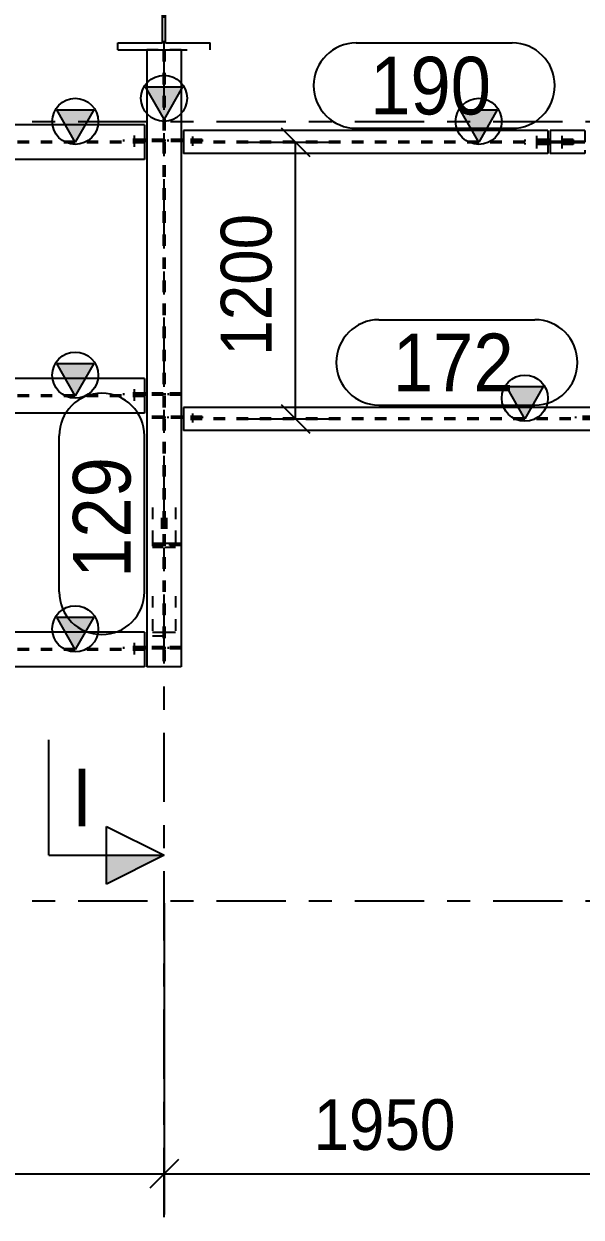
# Model space of a CAD drawing. Header units: millimetres. Extents: x 0 to 594, y 0 to 420.
# Drawn here: x 320.2 to 344.3, y 271.4 to 323.1 of the extents above; entities that cross this region are included whole.
import ezdxf

# ---------------------------------------------------------------- set-up
doc = ezdxf.new("R2010")
doc.units = ezdxf.units.MM
doc.header["$MEASUREMENT"] = 0
for name, pattern in [('XKITLINE00', [0]), ('XKITLINE02', [4, 2, -2]), ('XKITLINE03', [6, 3, -1, 1, -1]), ('XKITLINE04', [3, 0.5, -0.5, 0.5, -0.5, 0.5, -0.5]), ('XKITLINE05', [8, 3, -1, 1, -1, 1, -1])]:
    doc.linetypes.add(name, pattern=pattern)
for name, color, linetype in [('cut', 7, 'Continuous'), ('dimension', 7, 'Continuous'), ('grid', 7, 'Continuous'), ('mark', 7, 'Continuous'), ('part1', 7, 'Continuous')]:
    doc.layers.add(name, color=color, linetype=linetype)
doc.styles.add('STYLE_1', font='ARIAL.TTF', dxfattribs={"height": 0.2})

# ---------------------------------------------------------------- blocks, each defined once
blk = doc.blocks.new('*D362')
at = {"layer": 'grid', "color": 4, "linetype": 'XKITLINE03'}
blk.add_line((90.963, 1424.247), (486.501, 1424.247), dxfattribs=at)
blk = doc.blocks.new('*D363')
at = {"layer": 'grid', "color": 4, "linetype": 'XKITLINE03'}
blk.add_line((90.963, 1458.047), (486.501, 1458.047), dxfattribs=at)
blk = doc.blocks.new('*D370')
at = {"layer": 'part1', "color": 0, "linetype": 'XKITLINE02'}
blk.add_line((368.833, 1457.422), (368.833, 1456.872), dxfattribs=at)
blk.add_line((368.833, 1457.422), (368.833, 1456.872), dxfattribs=at)
blk = doc.blocks.new('*D371')
at = {"layer": 'part1', "color": 0, "linetype": 'XKITLINE02'}
blk.add_line((369.933, 1457.422), (369.933, 1456.872), dxfattribs=at)
blk.add_line((369.933, 1457.422), (369.933, 1456.872), dxfattribs=at)
blk = doc.blocks.new('*D372')
at = {"layer": 'part1', "color": 2, "linetype": 'XKITLINE04'}
for p, q in [((368.333, 1457.12), (368.333, 1457.04)), ((369.333, 1457.12), (368.333, 1457.12)), ((369.333, 1457.04), (368.333, 1457.04)), ((370.433, 1457.12), (369.433, 1457.12)), ((370.433, 1457.04), (369.433, 1457.04)), ((370.433, 1457.12), (370.433, 1457.04))]:
    blk.add_line(p, q, dxfattribs=at)
at = {"layer": 'part1', "color": 0, "linetype": 'XKITLINE00'}
for p, q in [((369.433, 1457.12), (369.333, 1457.12)), ((369.433, 1457.04), (369.333, 1457.04))]:
    blk.add_line(p, q, dxfattribs=at)
blk = doc.blocks.new('*D373')
at = {"layer": 'part1', "color": 2, "linetype": 'XKITLINE04'}
for p, q in [((368.333, 1457.255), (368.333, 1457.175)), ((369.333, 1457.255), (368.333, 1457.255)), ((369.333, 1457.175), (368.333, 1457.175)), ((370.433, 1457.255), (369.433, 1457.255)), ((370.433, 1457.175), (369.433, 1457.175)), ((370.433, 1457.255), (370.433, 1457.175))]:
    blk.add_line(p, q, dxfattribs=at)
at = {"layer": 'part1', "color": 0, "linetype": 'XKITLINE00'}
for p, q in [((369.433, 1457.255), (369.333, 1457.255)), ((369.433, 1457.175), (369.333, 1457.175))]:
    blk.add_line(p, q, dxfattribs=at)
blk = doc.blocks.new('*D374')
at = {"layer": 'part1', "color": 0, "linetype": 'XKITLINE00'}
for p, q in [((369.433, 1457.647), (369.433, 1456.647)), ((370.933, 1457.647), (369.433, 1457.647)), ((370.933, 1456.647), (369.433, 1456.647)), ((370.933, 1456.797), (370.933, 1456.647))]:
    blk.add_line(p, q, dxfattribs=at)
at = {"layer": 'part1', "color": 2, "linetype": 'XKITLINE04'}
for p, q in [((370.933, 1457.647), (370.933, 1456.797)), ((370.933, 1457.175), (369.433, 1457.175)), ((370.933, 1457.12), (369.433, 1457.12))]:
    blk.add_line(p, q, dxfattribs=at)
blk = doc.blocks.new('*D384')
at = {"layer": 'part1', "color": 2, "linetype": 'XKITLINE04'}
for p, q in [((371.333, 1445.255), (370.533, 1445.255)), ((370.533, 1445.255), (370.533, 1445.175)), ((371.333, 1445.175), (370.533, 1445.175)), ((372.15, 1445.255), (371.383, 1445.255)), ((371.383, 1445.175), (371.383, 1445.255)), ((372.15, 1445.175), (371.383, 1445.175)), ((371.433, 1445.255), (371.433, 1445.175)), ((371.433, 1445.175), (371.433, 1445.255)), ((371.433, 1445.175), (371.433, 1445.255)), ((372, 1445.175), (372, 1445.255)), ((372, 1445.175), (372, 1445.255)), ((372.15, 1445.255), (372.15, 1445.175))]:
    blk.add_line(p, q, dxfattribs=at)
at = {"layer": 'part1', "color": 0, "linetype": 'XKITLINE00'}
for p, q in [((371.433, 1445.255), (371.333, 1445.255)), ((371.433, 1445.175), (371.333, 1445.175)), ((371.383, 1445.175), (371.383, 1445.255))]:
    blk.add_line(p, q, dxfattribs=at)
blk = doc.blocks.new('*D576')
at = {"layer": 'part1', "color": 6, "linetype": 'XKITLINE05'}
for p, q in [((350.683, 1475.147), (354.683, 1475.147)), ((350.683, 1474.847), (350.683, 1475.147)), ((354.683, 1474.847), (354.683, 1475.147)), ((350.683, 1474.847), (352.613, 1474.847)), ((352.613, 1461.447), (352.613, 1474.847)), ((352.753, 1474.847), (354.683, 1474.847)), ((352.753, 1461.447), (352.753, 1474.847)), ((350.683, 1461.147), (350.683, 1461.447)), ((350.683, 1461.447), (352.613, 1461.447)), ((350.683, 1461.147), (354.683, 1461.147)), ((352.753, 1461.447), (354.683, 1461.447)), ((354.683, 1461.147), (354.683, 1461.447))]:
    blk.add_line(p, q, dxfattribs=at)
blk = doc.blocks.new('*D583')
at = {"layer": 'part1', "color": 2, "linetype": 'XKITLINE04'}
for p, q in [((353.433, 1461.147), (351.933, 1461.147)), ((352.65, 1461.147), (352.65, 1434.397)), ((352.715, 1461.147), (352.715, 1434.397))]:
    blk.add_line(p, q, dxfattribs=at)
at = {"layer": 'part1', "color": 0, "linetype": 'XKITLINE00'}
for p, q in [((351.933, 1461.147), (351.933, 1434.397)), ((353.433, 1461.147), (353.433, 1434.397)), ((352.683, 1458.147), (351.883, 1459.547)), ((351.883, 1459.547), (353.483, 1459.547)), ((353.483, 1459.547), (352.683, 1458.147)), ((353.433, 1434.397), (351.933, 1434.397))]:
    blk.add_line(p, q, dxfattribs=at)
blk.add_circle((352.683, 1459.047), 1, dxfattribs=at)
at = {"layer": 'part1', "color": 0}
blk.add_solid([(351.883, 1459.547), (353.483, 1459.547), (351.883, 1459.547), (352.683, 1458.147)], dxfattribs=at)
blk = doc.blocks.new('*D587')
at = {"layer": 'part1', "color": 2, "linetype": 'XKITLINE04'}
for p, q in [((352.65, 1439.745), (351.933, 1439.745)), ((351.933, 1439.745), (351.933, 1439.665)), ((352.45, 1439.745), (352.45, 1439.665)), ((352.65, 1439.745), (352.65, 1439.665)), ((352.65, 1439.665), (351.933, 1439.665))]:
    blk.add_line(p, q, dxfattribs=at)
blk = doc.blocks.new('*D588')
at = {"layer": 'part1', "color": 2, "linetype": 'XKITLINE04'}
for p, q in [((352.715, 1439.745), (352.715, 1439.665)), ((353.433, 1439.745), (352.715, 1439.745)), ((352.915, 1439.745), (352.915, 1439.665)), ((353.433, 1439.665), (353.433, 1439.745)), ((353.433, 1439.665), (353.433, 1439.745)), ((353.433, 1439.665), (352.715, 1439.665))]:
    blk.add_line(p, q, dxfattribs=at)
blk = doc.blocks.new('*D589')
at = {"layer": 'part1', "color": 2, "linetype": 'XKITLINE04'}
for p, q in [((352.183, 1441.304), (352.183, 1439.585)), ((353.183, 1441.304), (353.183, 1439.585)), ((352.655, 1441.144), (352.655, 1435.905)), ((352.71, 1441.144), (352.71, 1435.905)), ((353.183, 1439.745), (352.183, 1439.745)), ((352.183, 1439.585), (352.655, 1439.585)), ((352.71, 1439.585), (353.183, 1439.585)), ((352.183, 1437.464), (352.183, 1435.745)), ((353.183, 1437.464), (353.183, 1435.745)), ((352.183, 1435.905), (352.655, 1435.905)), ((352.183, 1435.745), (353.183, 1435.745)), ((352.71, 1435.905), (353.183, 1435.905))]:
    blk.add_line(p, q, dxfattribs=at)
blk = doc.blocks.new('*D590')
at = {"layer": 'part1', "color": 2, "linetype": 'XKITLINE04'}
for p, q in [((351.833, 1435.26), (350.933, 1435.26)), ((350.933, 1435.18), (350.933, 1435.26)), ((350.933, 1435.18), (350.933, 1435.26)), ((351.833, 1435.18), (350.933, 1435.18)), ((352.65, 1435.26), (351.883, 1435.26)), ((351.883, 1435.18), (351.883, 1435.26)), ((352.65, 1435.18), (351.883, 1435.18)), ((351.933, 1435.18), (351.933, 1435.26)), ((351.933, 1435.18), (351.933, 1435.26)), ((351.933, 1435.18), (351.933, 1435.26)), ((351.933, 1435.18), (351.933, 1435.26)), ((352.5, 1435.18), (352.5, 1435.26)), ((352.5, 1435.18), (352.5, 1435.26)), ((352.65, 1435.26), (352.65, 1435.18))]:
    blk.add_line(p, q, dxfattribs=at)
at = {"layer": 'part1', "color": 0, "linetype": 'XKITLINE00'}
for p, q in [((351.933, 1435.26), (351.833, 1435.26)), ((351.933, 1435.18), (351.833, 1435.18)), ((351.883, 1435.18), (351.883, 1435.26))]:
    blk.add_line(p, q, dxfattribs=at)
blk = doc.blocks.new('*D591')
at = {"layer": 'part1', "color": 2, "linetype": 'XKITLINE04'}
for p, q in [((352.715, 1435.26), (352.715, 1435.18)), ((353.433, 1435.26), (352.715, 1435.26)), ((353.433, 1435.18), (352.715, 1435.18)), ((352.865, 1435.26), (352.865, 1435.18)), ((353.433, 1435.26), (353.433, 1435.18))]:
    blk.add_line(p, q, dxfattribs=at)
blk = doc.blocks.new('*D592')
at = {"layer": 'part1', "color": 0, "linetype": 'XKITLINE02'}
blk.add_line((351.383, 1435.437), (351.383, 1434.937), dxfattribs=at)
blk.add_line((351.383, 1435.437), (351.383, 1434.937), dxfattribs=at)
blk.add_line((351.383, 1435.437), (351.383, 1434.937), dxfattribs=at)
blk = doc.blocks.new('*D593')
at = {"layer": 'part1', "color": 2, "linetype": 'XKITLINE04'}
for p, q in [((352.71, 1440.854), (352.71, 1440.38)), ((352.79, 1440.854), (352.79, 1440.38)), ((352.71, 1440.499), (352.79, 1440.499))]:
    blk.add_line(p, q, dxfattribs=at)
blk = doc.blocks.new('*D594')
at = {"layer": 'part1', "color": 2, "linetype": 'XKITLINE04'}
for p, q in [((352.575, 1440.854), (352.575, 1440.38)), ((352.655, 1440.854), (352.655, 1440.38)), ((352.575, 1440.499), (352.655, 1440.499))]:
    blk.add_line(p, q, dxfattribs=at)
blk = doc.blocks.new('*D597')
at = {"layer": 'part1', "color": 0, "linetype": 'XKITLINE00'}
for p, q in [((366.333, 1457.147), (365.533, 1458.547)), ((365.533, 1458.547), (367.133, 1458.547)), ((367.133, 1458.547), (366.333, 1457.147)), ((369.333, 1457.647), (353.533, 1457.647)), ((353.533, 1457.647), (353.533, 1456.647)), ((369.333, 1457.647), (369.333, 1456.647)), ((369.333, 1456.647), (353.533, 1456.647))]:
    blk.add_line(p, q, dxfattribs=at)
at = {"layer": 'part1', "color": 2, "linetype": 'XKITLINE04'}
for p, q in [((369.333, 1457.175), (353.533, 1457.175)), ((369.333, 1457.12), (353.533, 1457.12))]:
    blk.add_line(p, q, dxfattribs=at)
at = {"layer": 'part1', "color": 0, "linetype": 'XKITLINE00'}
blk.add_circle((366.333, 1458.047), 1, dxfattribs=at)
at = {"layer": 'part1', "color": 0}
blk.add_solid([(365.533, 1458.547), (367.133, 1458.547), (365.533, 1458.547), (366.333, 1457.147)], dxfattribs=at)
blk = doc.blocks.new('*D598')
at = {"layer": 'part1', "color": 0, "linetype": 'XKITLINE00'}
for p, q in [((368.333, 1445.147), (367.533, 1446.547)), ((367.533, 1446.547), (369.133, 1446.547)), ((369.133, 1446.547), (368.333, 1445.147)), ((353.533, 1445.647), (353.533, 1444.647)), ((371.333, 1445.647), (353.533, 1445.647)), ((371.333, 1445.647), (371.333, 1444.647)), ((371.333, 1444.647), (353.533, 1444.647))]:
    blk.add_line(p, q, dxfattribs=at)
at = {"layer": 'part1', "color": 2, "linetype": 'XKITLINE04'}
for p, q in [((371.333, 1445.175), (353.533, 1445.175)), ((371.333, 1445.12), (353.533, 1445.12))]:
    blk.add_line(p, q, dxfattribs=at)
at = {"layer": 'part1', "color": 0, "linetype": 'XKITLINE00'}
blk.add_circle((368.333, 1446.047), 1, dxfattribs=at)
at = {"layer": 'part1', "color": 0}
blk.add_solid([(367.533, 1446.547), (369.133, 1446.547), (367.533, 1446.547), (368.333, 1445.147)], dxfattribs=at)
blk = doc.blocks.new('*D599')
at = {"layer": 'part1', "color": 2, "linetype": 'XKITLINE04'}
for p, q in [((352.65, 1445.255), (351.933, 1445.255)), ((351.933, 1445.255), (351.933, 1445.175)), ((352.65, 1445.175), (351.933, 1445.175)), ((352.5, 1445.255), (352.5, 1445.175)), ((352.65, 1445.255), (352.65, 1445.175))]:
    blk.add_line(p, q, dxfattribs=at)
blk = doc.blocks.new('*D600')
at = {"layer": 'part1', "color": 2, "linetype": 'XKITLINE04'}
for p, q in [((352.715, 1445.255), (352.715, 1445.175)), ((353.483, 1445.255), (352.715, 1445.255)), ((353.483, 1445.175), (352.715, 1445.175)), ((352.865, 1445.175), (352.865, 1445.255)), ((352.865, 1445.175), (352.865, 1445.255)), ((353.433, 1445.255), (353.433, 1445.175)), ((353.433, 1445.175), (353.433, 1445.255)), ((353.433, 1445.175), (353.433, 1445.255)), ((353.483, 1445.175), (353.483, 1445.255)), ((354.333, 1445.255), (353.533, 1445.255)), ((354.333, 1445.175), (353.533, 1445.175)), ((354.333, 1445.255), (354.333, 1445.175))]:
    blk.add_line(p, q, dxfattribs=at)
at = {"layer": 'part1', "color": 0, "linetype": 'XKITLINE00'}
for p, q in [((353.533, 1445.255), (353.433, 1445.255)), ((353.533, 1445.175), (353.433, 1445.175)), ((353.483, 1445.175), (353.483, 1445.255))]:
    blk.add_line(p, q, dxfattribs=at)
blk = doc.blocks.new('*D601')
at = {"layer": 'part1', "color": 0, "linetype": 'XKITLINE02'}
blk.add_line((351.383, 1446.437), (351.383, 1445.937), dxfattribs=at)
blk.add_line((351.383, 1446.437), (351.383, 1445.937), dxfattribs=at)
blk.add_line((351.383, 1446.437), (351.383, 1445.937), dxfattribs=at)
blk = doc.blocks.new('*D602')
at = {"layer": 'part1', "color": 2, "linetype": 'XKITLINE04'}
for p, q in [((352.715, 1446.26), (352.715, 1446.18)), ((353.433, 1446.26), (352.715, 1446.26)), ((353.433, 1446.18), (352.715, 1446.18)), ((352.865, 1446.26), (352.865, 1446.18)), ((353.433, 1446.26), (353.433, 1446.18))]:
    blk.add_line(p, q, dxfattribs=at)
blk = doc.blocks.new('*D603')
at = {"layer": 'part1', "color": 2, "linetype": 'XKITLINE04'}
for p, q in [((351.833, 1446.26), (350.933, 1446.26)), ((350.933, 1446.18), (350.933, 1446.26)), ((350.933, 1446.18), (350.933, 1446.26)), ((351.833, 1446.18), (350.933, 1446.18)), ((352.65, 1446.26), (351.883, 1446.26)), ((351.883, 1446.18), (351.883, 1446.26)), ((352.65, 1446.18), (351.883, 1446.18)), ((351.933, 1446.18), (351.933, 1446.26)), ((351.933, 1446.18), (351.933, 1446.26)), ((351.933, 1446.18), (351.933, 1446.26)), ((351.933, 1446.18), (351.933, 1446.26)), ((352.5, 1446.18), (352.5, 1446.26)), ((352.5, 1446.18), (352.5, 1446.26)), ((352.65, 1446.26), (352.65, 1446.18))]:
    blk.add_line(p, q, dxfattribs=at)
at = {"layer": 'part1', "color": 0, "linetype": 'XKITLINE00'}
for p, q in [((351.933, 1446.26), (351.833, 1446.26)), ((351.933, 1446.18), (351.833, 1446.18)), ((351.883, 1446.18), (351.883, 1446.26))]:
    blk.add_line(p, q, dxfattribs=at)
blk = doc.blocks.new('*D604')
at = {"layer": 'part1', "color": 0, "linetype": 'XKITLINE02'}
blk.add_line((353.933, 1456.987), (353.933, 1457.387), dxfattribs=at)
blk.add_line((353.933, 1456.987), (353.933, 1457.387), dxfattribs=at)
blk = doc.blocks.new('*D605')
at = {"layer": 'part1', "color": 2, "linetype": 'XKITLINE04'}
for p, q in [((352.715, 1457.255), (352.715, 1457.175)), ((353.483, 1457.255), (352.715, 1457.255)), ((353.483, 1457.175), (352.715, 1457.175)), ((352.865, 1457.175), (352.865, 1457.255)), ((352.865, 1457.175), (352.865, 1457.255)), ((353.433, 1457.255), (353.433, 1457.175)), ((353.433, 1457.175), (353.433, 1457.255)), ((353.433, 1457.175), (353.433, 1457.255)), ((353.483, 1457.175), (353.483, 1457.255)), ((354.333, 1457.255), (353.533, 1457.255)), ((354.333, 1457.175), (353.533, 1457.175)), ((354.333, 1457.255), (354.333, 1457.175))]:
    blk.add_line(p, q, dxfattribs=at)
at = {"layer": 'part1', "color": 0, "linetype": 'XKITLINE00'}
for p, q in [((353.533, 1457.255), (353.433, 1457.255)), ((353.533, 1457.175), (353.433, 1457.175)), ((353.483, 1457.175), (353.483, 1457.255))]:
    blk.add_line(p, q, dxfattribs=at)
blk = doc.blocks.new('*D606')
at = {"layer": 'part1', "color": 0, "linetype": 'XKITLINE02'}
blk.add_line((351.383, 1457.437), (351.383, 1456.937), dxfattribs=at)
blk.add_line((351.383, 1457.437), (351.383, 1456.937), dxfattribs=at)
blk.add_line((351.383, 1457.437), (351.383, 1456.937), dxfattribs=at)
blk = doc.blocks.new('*D607')
at = {"layer": 'part1', "color": 2, "linetype": 'XKITLINE04'}
for p, q in [((351.833, 1457.26), (350.933, 1457.26)), ((350.933, 1457.18), (350.933, 1457.26)), ((350.933, 1457.18), (350.933, 1457.26)), ((351.833, 1457.18), (350.933, 1457.18)), ((352.65, 1457.26), (351.883, 1457.26)), ((351.883, 1457.18), (351.883, 1457.26)), ((352.65, 1457.18), (351.883, 1457.18)), ((351.933, 1457.18), (351.933, 1457.26)), ((351.933, 1457.18), (351.933, 1457.26)), ((351.933, 1457.18), (351.933, 1457.26)), ((351.933, 1457.18), (351.933, 1457.26)), ((352.5, 1457.18), (352.5, 1457.26)), ((352.5, 1457.18), (352.5, 1457.26)), ((352.65, 1457.26), (352.65, 1457.18))]:
    blk.add_line(p, q, dxfattribs=at)
at = {"layer": 'part1', "color": 0, "linetype": 'XKITLINE00'}
for p, q in [((351.933, 1457.26), (351.833, 1457.26)), ((351.933, 1457.18), (351.833, 1457.18)), ((351.883, 1457.18), (351.883, 1457.26))]:
    blk.add_line(p, q, dxfattribs=at)
blk = doc.blocks.new('*D608')
at = {"layer": 'part1', "color": 0, "linetype": 'XKITLINE02'}
blk.add_line((353.933, 1444.987), (353.933, 1445.387), dxfattribs=at)
blk.add_line((353.933, 1444.987), (353.933, 1445.387), dxfattribs=at)
blk = doc.blocks.new('*D609')
at = {"layer": 'dimension', "color": 1, "linetype": 'XKITLINE00'}
for p, q in [((308.483, 1424.147), (308.483, 1410.652)), ((352.683, 1424.147), (352.683, 1410.652)), ((309.105, 1413.034), (307.86, 1411.79)), ((353.305, 1413.034), (352.06, 1411.79)), ((308.483, 1412.412), (352.683, 1412.412))]:
    blk.add_line(p, q, dxfattribs=at)
at = {"layer": 'dimension', "color": 1, "style": 'STYLE_1', "width": 0.9}
blk.add_text('4420', height=2.2, dxfattribs=at).set_placement((327.319, 1413.452))
blk = doc.blocks.new('*D610')
at = {"layer": 'cut', "color": 1, "linetype": 'XKITLINE00'}
for p, q in [((352.683, 1468.54), (350.183, 1469.79)), ((350.183, 1469.79), (350.183, 1467.29)), ((347.683, 1468.54), (347.683, 1463.54)), ((347.683, 1468.54), (352.683, 1468.54)), ((352.683, 1468.54), (350.183, 1467.29)), ((347.683, 1426.231), (347.683, 1431.231)), ((350.183, 1424.981), (350.183, 1427.481)), ((350.183, 1427.481), (352.683, 1426.231)), ((347.683, 1426.231), (352.683, 1426.231)), ((352.683, 1426.231), (350.183, 1424.981))]:
    blk.add_line(p, q, dxfattribs=at)
at = {"layer": 'cut', "color": 1}
for points in [[(350.183, 1469.79), (352.683, 1468.54), (350.183, 1469.79), (350.183, 1468.54)], [(350.183, 1426.231), (352.683, 1426.231), (350.183, 1426.231), (350.183, 1424.981)]]:
    blk.add_solid(points, dxfattribs=at)
at = {"layer": 'cut', "color": 3, "style": 'STYLE_1', "width": 0.9}
for p in [(348.683, 1464.79), (348.683, 1427.481)]:
    blk.add_text('I', height=2.5, dxfattribs=at).set_placement(p)
blk = doc.blocks.new('*D612')
at = {"layer": 'mark', "color": 1, "linetype": 'XKITLINE00'}
for p, q in [((361.022, 1461.447), (367.784, 1461.447)), ((361.022, 1457.747), (367.784, 1457.747))]:
    blk.add_line(p, q, dxfattribs=at)
for centre, start, end in [((361.022, 1459.597), 90, -90), ((367.784, 1459.597), -90, 90)]:
    blk.add_arc(centre, 1.85, start, end, dxfattribs=at)
at = {"layer": 'mark', "color": 1, "style": 'STYLE_1', "width": 0.9}
blk.add_text('190', height=2.5, dxfattribs=at).set_placement((361.622, 1458.347))
blk = doc.blocks.new('*D654')
at = {"layer": 'dimension', "color": 1, "linetype": 'XKITLINE00'}
for p, q in [((357.763, 1457.769), (359.008, 1456.525)), ((356.135, 1457.147), (360.145, 1457.147)), ((358.385, 1445.147), (358.385, 1457.147)), ((357.763, 1445.769), (359.008, 1444.525)), ((355.987, 1445.147), (360.145, 1445.147))]:
    blk.add_line(p, q, dxfattribs=at)
at = {"layer": 'dimension', "color": 1, "style": 'STYLE_1', "width": 0.9}
blk.add_text('1200', height=2.2, rotation=90.0002, dxfattribs=at).set_placement((357.345, 1447.884))
blk = doc.blocks.new('*D657')
at = {"layer": 'grid', "color": 4, "linetype": 'XKITLINE03'}
blk.add_line((352.683, 1410.541), (352.683, 1487.23), dxfattribs=at)
blk = doc.blocks.new('*D659')
at = {"layer": 'part1', "color": 0, "linetype": 'XKITLINE00'}
for p, q in [((348.833, 1435.147), (348.033, 1436.547)), ((348.033, 1436.547), (349.633, 1436.547)), ((349.633, 1436.547), (348.833, 1435.147)), ((309.333, 1435.897), (309.333, 1434.397)), ((351.833, 1435.897), (309.333, 1435.897)), ((351.833, 1435.897), (351.833, 1434.397)), ((351.833, 1434.397), (309.333, 1434.397))]:
    blk.add_line(p, q, dxfattribs=at)
at = {"layer": 'part1', "color": 2, "linetype": 'XKITLINE04'}
for p, q in [((351.833, 1435.18), (309.333, 1435.18)), ((351.833, 1435.115), (309.333, 1435.115))]:
    blk.add_line(p, q, dxfattribs=at)
at = {"layer": 'part1', "color": 0, "linetype": 'XKITLINE00'}
blk.add_circle((348.833, 1436.047), 1, dxfattribs=at)
at = {"layer": 'part1', "color": 0}
blk.add_solid([(348.033, 1436.547), (349.633, 1436.547), (348.033, 1436.547), (348.833, 1435.147)], dxfattribs=at)
blk = doc.blocks.new('*D660')
at = {"layer": 'part1', "color": 0, "linetype": 'XKITLINE00'}
for p, q in [((348.833, 1446.147), (348.033, 1447.547)), ((348.033, 1447.547), (349.633, 1447.547)), ((349.633, 1447.547), (348.833, 1446.147)), ((309.333, 1446.897), (309.333, 1445.397)), ((351.833, 1446.897), (309.333, 1446.897)), ((351.833, 1446.897), (351.833, 1445.397)), ((351.833, 1445.397), (309.333, 1445.397))]:
    blk.add_line(p, q, dxfattribs=at)
at = {"layer": 'part1', "color": 2, "linetype": 'XKITLINE04'}
for p, q in [((351.833, 1446.18), (309.333, 1446.18)), ((351.833, 1446.115), (309.333, 1446.115))]:
    blk.add_line(p, q, dxfattribs=at)
at = {"layer": 'part1', "color": 0, "linetype": 'XKITLINE00'}
blk.add_circle((348.833, 1447.047), 1, dxfattribs=at)
at = {"layer": 'part1', "color": 0}
blk.add_solid([(348.033, 1447.547), (349.633, 1447.547), (348.033, 1447.547), (348.833, 1446.147)], dxfattribs=at)
blk = doc.blocks.new('*D661')
at = {"layer": 'part1', "color": 0, "linetype": 'XKITLINE00'}
for p, q in [((348.833, 1457.147), (348.033, 1458.547)), ((348.033, 1458.547), (349.633, 1458.547)), ((349.633, 1458.547), (348.833, 1457.147)), ((309.333, 1457.897), (309.333, 1456.397)), ((351.833, 1457.897), (309.333, 1457.897)), ((351.833, 1457.897), (351.833, 1456.397)), ((351.833, 1456.397), (309.333, 1456.397))]:
    blk.add_line(p, q, dxfattribs=at)
at = {"layer": 'part1', "color": 2, "linetype": 'XKITLINE04'}
for p, q in [((351.833, 1457.18), (309.333, 1457.18)), ((351.833, 1457.115), (309.333, 1457.115))]:
    blk.add_line(p, q, dxfattribs=at)
at = {"layer": 'part1', "color": 0, "linetype": 'XKITLINE00'}
blk.add_circle((348.833, 1458.047), 1, dxfattribs=at)
at = {"layer": 'part1', "color": 0}
blk.add_solid([(348.033, 1458.547), (349.633, 1458.547), (348.033, 1458.547), (348.833, 1457.147)], dxfattribs=at)
blk = doc.blocks.new('*D667')
at = {"layer": 'dimension', "color": 1, "linetype": 'XKITLINE00'}
for p, q in [((352.683, 1424.147), (352.683, 1410.652)), ((372.183, 1420.628), (372.183, 1410.652)), ((353.305, 1413.034), (352.06, 1411.79)), ((372.805, 1413.034), (371.56, 1411.79)), ((352.683, 1412.412), (372.183, 1412.412))]:
    blk.add_line(p, q, dxfattribs=at)
at = {"layer": 'dimension', "color": 1, "style": 'STYLE_1', "width": 0.9}
blk.add_text('1950', height=2.2, dxfattribs=at).set_placement((359.169, 1413.452))
blk = doc.blocks.new('*D682')
at = {"layer": 'mark', "color": 1, "linetype": 'XKITLINE00'}
for p, q in [((362.006, 1449.447), (368.769, 1449.447)), ((362.006, 1445.747), (368.769, 1445.747))]:
    blk.add_line(p, q, dxfattribs=at)
for centre, start, end in [((362.006, 1447.597), 90, -90), ((368.769, 1447.597), -90, 90)]:
    blk.add_arc(centre, 1.85, start, end, dxfattribs=at)
at = {"layer": 'mark', "color": 1, "style": 'STYLE_1', "width": 0.9}
blk.add_text('172', height=2.5, dxfattribs=at).set_placement((362.606, 1446.347))
blk = doc.blocks.new('*D683')
at = {"layer": 'mark', "color": 1, "linetype": 'XKITLINE00'}
for p, q in [((348.133, 1437.65), (348.133, 1444.412)), ((351.833, 1437.65), (351.833, 1444.412))]:
    blk.add_line(p, q, dxfattribs=at)
for centre, start, end in [((349.983, 1444.412), 0, 180), ((349.983, 1437.65), 180, 0)]:
    blk.add_arc(centre, 1.85, start, end, dxfattribs=at)
at = {"layer": 'mark', "color": 1, "style": 'STYLE_1', "width": 0.9}
blk.add_text('129', height=2.5, rotation=90.0002, dxfattribs=at).set_placement((351.233, 1438.25))

msp = doc.modelspace()

# ---------------------------------------------------------------- block references
at = {"layer": 'cut'}
msp.add_blockref('*D610', (-26.435, -1139.151), dxfattribs=at)
at = {"layer": 'dimension'}
for name in ['*D654', '*D609', '*D667']:
    msp.add_blockref(name, (-26.435, -1139.151), dxfattribs=at)
at = {"layer": 'grid'}
for name in ['*D657', '*D363', '*D362']:
    msp.add_blockref(name, (-26.435, -1139.151), dxfattribs=at)
at = {"layer": 'mark'}
for name in ['*D612', '*D682', '*D683']:
    msp.add_blockref(name, (-26.435, -1139.151), dxfattribs=at)
at = {"layer": 'part1'}
for name in ['*D576', '*D583', '*D661', '*D597', '*D606', '*D604', '*D370', '*D374', '*D371', '*D607', '*D605', '*D373', '*D372', '*D660', '*D598', '*D603', '*D601', '*D602', '*D599', '*D600', '*D608', '*D384', '*D589', '*D594', '*D593', '*D587', '*D588', '*D659', '*D590', '*D592', '*D591']:
    msp.add_blockref(name, (-26.435, -1139.151), dxfattribs=at)

doc.saveas('drawing.dxf')
